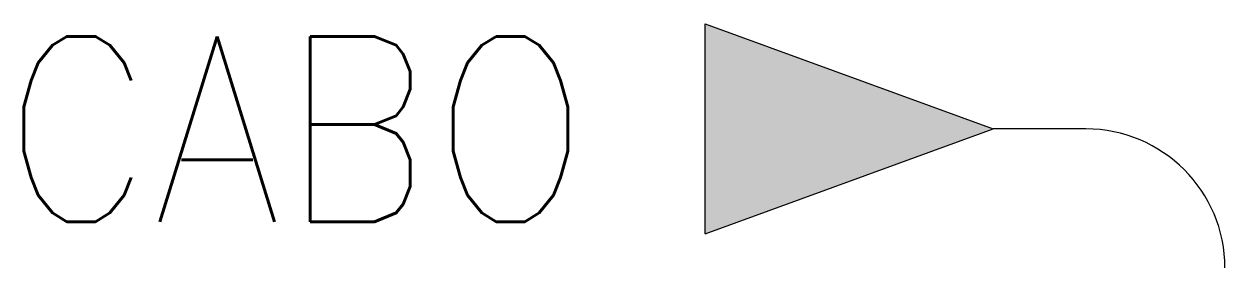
# Model space of a CAD drawing. Extents: x 87.8 to 98.2, y 227.3 to 229.4.
import ezdxf
from ezdxf.enums import TextEntityAlignment as Align

# ---------------------------------------------------------------- set-up
doc = ezdxf.new("R2010")
doc.units = 0
doc.header["$MEASUREMENT"] = 0
doc.layers.get('0').update_dxf_attribs({"linetype": 'CONTINUOUS'})
doc.styles.add('ROMANS', font='romans')

# ---------------------------------------------------------------- blocks, each defined once
blk = doc.blocks.new('24')
at = {"color": 7}
blk.add_line((0.906, 0), (-0.906, 0), dxfattribs=at)
for p in [(-0.906, 0), (0.906, 0)]:
    blk.add_line(p, (0, -2.484))
blk.add_solid([(0, -2.484), (0.906, 0), (-0.906, 0)])

msp = doc.modelspace()

# ---------------------------------------------------------------- linework, layer by layer
msp.add_line((96.981, 228.543), (96.181, 228.543))
msp.add_arc((96.981, 227.343), 1.2, 0, 90)

# ---------------------------------------------------------------- block references
at = {"xscale": -1, "rotation": 90}
msp.add_blockref('24', (93.697, 228.543), dxfattribs=at)

# ---------------------------------------------------------------- texts
at = {"color": 7, "lineweight": -3, "style": 'ROMANS', "width": 0.9}
msp.add_attdef('CABO', text='', height=1.6, dxfattribs=at).set_placement((92.697, 228.542), align=Align.MIDDLE_RIGHT)

doc.saveas('drawing.dxf')
